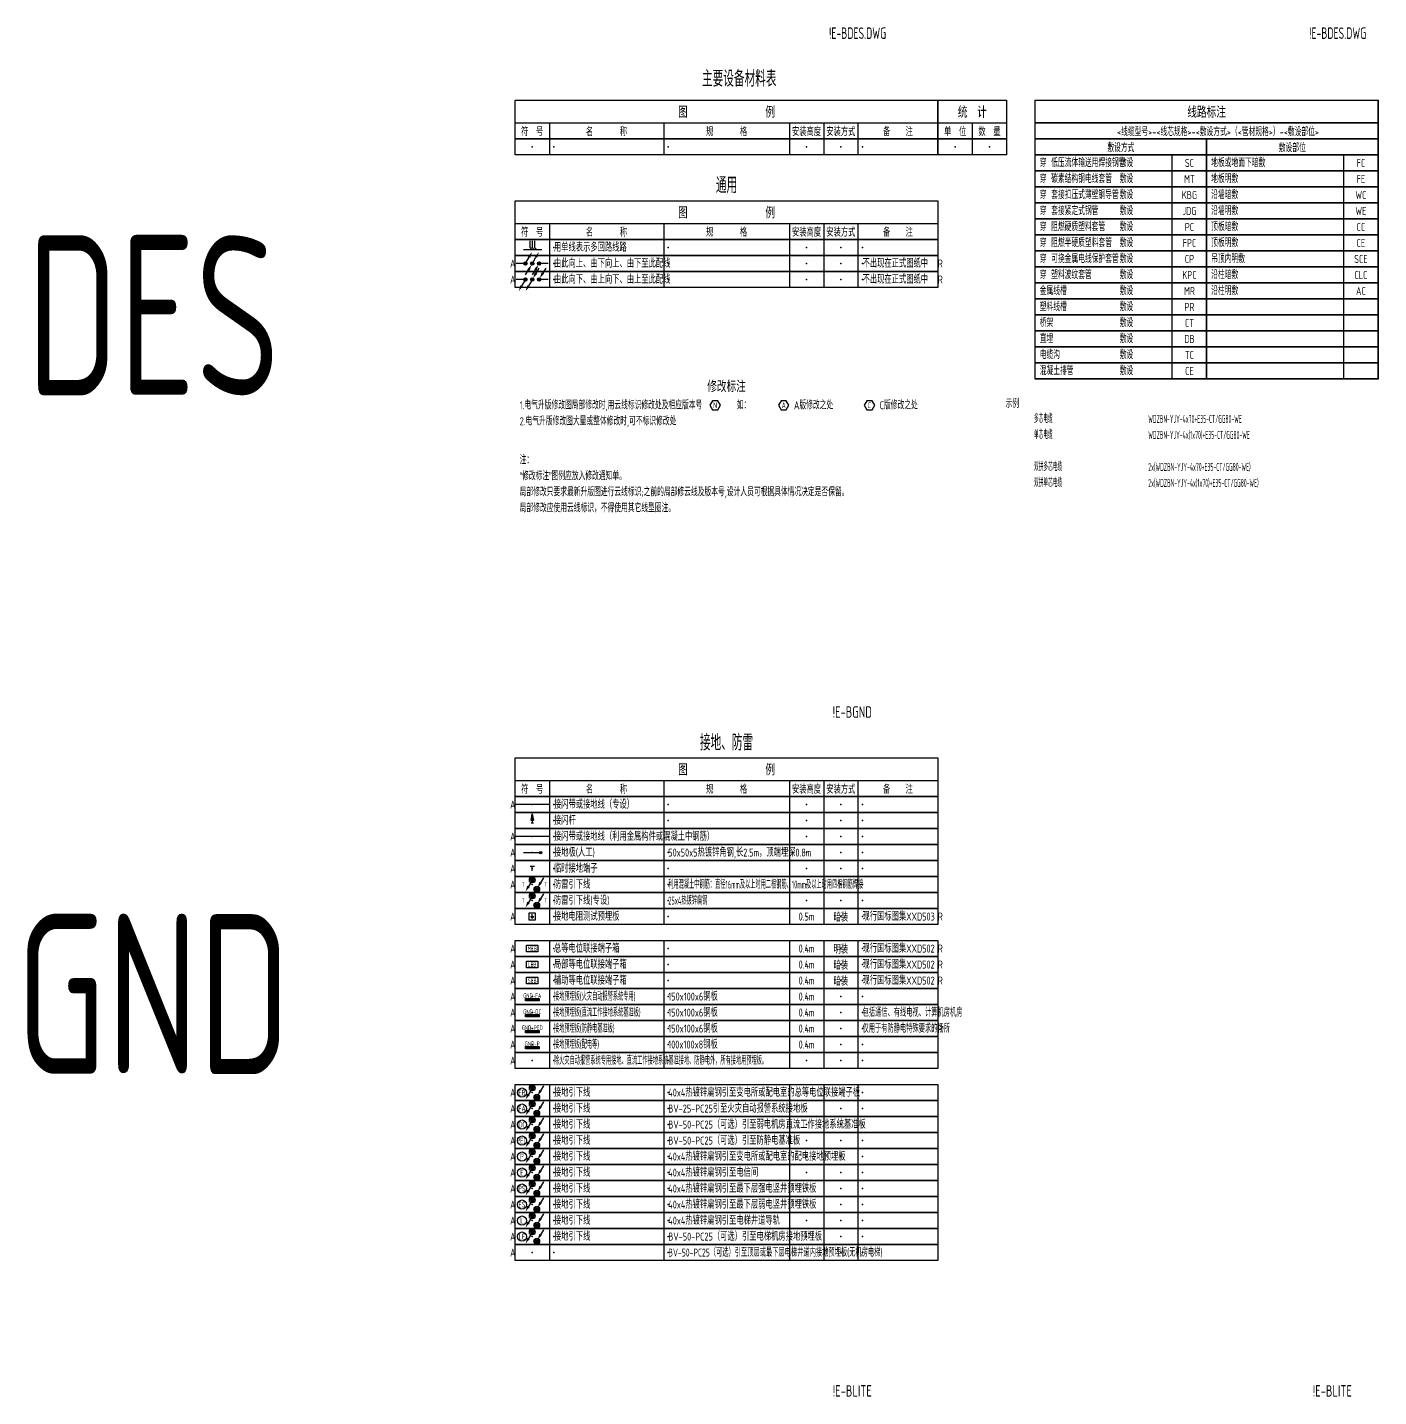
# Model space of a CAD drawing. Extents: x -337 to 273738, y -225 to 2088994.
# Drawn here: x 2128 to 61237, y 520408 to 580311 of the extents above; entities that cross this region are included whole.
import ezdxf
from ezdxf.enums import TextEntityAlignment as Align

# ---------------------------------------------------------------- set-up
doc = ezdxf.new("R2010")
doc.units = 0
doc.header["$LTSCALE"] = 1000
doc.layers.get('0').update_dxf_attribs({"linetype": 'CONTINUOUS'})
for name, color, linetype in [('E-GRND-DEVC', 3, 'CONTINUOUS'), ('E-GRND-WIRE', 4, 'E-GND'), ('E-POWR-EQPM', 3, 'CONTINUOUS'), ('E-TABLE', 2, 'CONTINUOUS'), ('E-THUN-WIRE', 4, 'E-THU'), ('E-UNIV-DIAG', 2, 'CONTINUOUS'), ('E-UNIV-EL', 140, 'CONTINUOUS'), ('E-UNIV-NOTE', 6, 'CONTINUOUS')]:
    doc.layers.add(name, color=color, linetype=linetype)
doc.styles.get("Standard").update_dxf_attribs({"font": 'GBENOR', "bigfont": 'GBCBIG'})
doc.styles.add('TH-STYLE3', font='tssdeng.shx', dxfattribs={"width": 0.65, "bigfont": 'tssdchn.shx'})
doc.linetypes.add('E-GND', pattern='A,1,["/",Standard,S=0.2,R=0,X=-0.53,Y=-0.1],-0.1,0,-0.1', length=1.2)
doc.linetypes.add('E-THU', pattern='A,1,["X",Standard,S=0.2,R=0,X=-0.53,Y=-0.1],-0.1,0,-0.1', length=1.2)

# ---------------------------------------------------------------- blocks, each defined once
blk = doc.blocks.new('E-BKTS1')
blk.add_line((0, -10), (185, -10))
at = {"linetype": 'Continuous'}
for p, q in [((15, -10), (15, -17)), ((65, -10), (65, -17)), ((120, -10), (120, -17)), ((135, -10), (135, -17)), ((150, -10), (150, -17))]:
    blk.add_line(p, q, dxfattribs=at)
blk.add_lwpolyline([(0, 0), (185, 0), (185, -17), (0, -17)], close=True)
at = {"layer": 'E-UNIV-NOTE', "style": 'TH-STYLE3', "width": 0.7}
for s, height, p in [('图                例', 5, (92.5, -5)), ('安装高度', 3.5, (127.5, -13.5)), ('安装方式', 3.5, (142.5, -13.5))]:
    blk.add_text(s, height=height, dxfattribs=at).set_placement(p, align=Align.MIDDLE)
at = {"layer": 'E-UNIV-NOTE', "linetype": 'Continuous', "style": 'TH-STYLE3', "width": 0.7}
for s, p in [('符  号', (7.5, -13.5)), ('名       称', (40, -13.5)), ('规       格', (92.5, -13.5)), ('备    注', (167.5, -13.5))]:
    blk.add_text(s, height=3.5, dxfattribs=at).set_placement(p, align=Align.MIDDLE)
blk = doc.blocks.new('E-BKTS2')
for p, q in [((0, 0), (185, 0)), ((0, -7), (0, 0)), ((185, 0), (185, -7)), ((185, -7), (0, -7))]:
    blk.add_line(p, q)
at = {"linetype": 'Continuous'}
for p, q in [((15, 0), (15, -7)), ((65, 0), (65, -7)), ((120, 0), (120, -7)), ((135, 0), (135, -7)), ((150, 0), (150, -7))]:
    blk.add_line(p, q, dxfattribs=at)
for p in [(7.5, -3.5), (17, -3.5), (67, -3.5), (127.5, -3.5), (142.5, -3.5), (152, -3.5)]:
    blk.add_point(p, dxfattribs=at)
blk = doc.blocks.new('E-BKTS4')
at = {"linetype": 'Continuous'}
blk.add_line((15, 0), (15, -7), dxfattribs=at)
blk.add_lwpolyline([(0, 0), (30, 0), (30, -7), (0, -7)], close=True)
for p in [(7.5, -3.5), (22.5, -3.5)]:
    blk.add_point(p, dxfattribs=at)
blk = doc.blocks.new('E-BKTS3')
blk.add_line((0, -10), (30, -10))
at = {"linetype": 'Continuous'}
blk.add_line((15, -10), (15, -17), dxfattribs=at)
blk.add_lwpolyline([(30, -17), (0, -17), (0, 0), (30, 0)], close=True)
at = {"layer": 'E-UNIV-NOTE', "linetype": 'Continuous', "style": 'TH-STYLE3', "width": 0.7}
for s, height, p in [('统  计', 5, (15, -5)), ('单  位', 3.5, (7.5, -13.5)), ('数  量', 3.5, (22.5, -13.5))]:
    blk.add_text(s, height=height, dxfattribs=at).set_placement(p, align=Align.MIDDLE)
blk = doc.blocks.new('E-BLEADER-1')
blk.add_line((0.38, 0.65), (1.63, 2.81))
at = {"const_width": 0.75}
blk.add_lwpolyline([(-0.38, 0, 1), (0.38, 0, 1)], format="xyb", close=True, dxfattribs=at)
blk.add_lwpolyline([(1.63, 2.81, 1.25, 0, 0), (2.88, 4.98, 0, 0, 0)], format="xyseb")
blk.add_circle((0, 0), 0.75)
blk = doc.blocks.new('E-BLEADER-2')
blk.add_line((-2.88, -4.98), (-1.63, -2.81))
at = {"const_width": 0.75}
blk.add_lwpolyline([(-0.38, 0, 1), (0.38, 0, 1)], format="xyb", close=True, dxfattribs=at)
blk.add_lwpolyline([(-1.63, -2.81, 1.25, 0, 0), (-0.38, -0.65, 0, 0, 0)], format="xyseb")
blk.add_circle((0, 0), 0.75)
blk = doc.blocks.new('材料表')
at = {"layer": 'E-POWR-EQPM'}
for p, q in [((1175, -6550), (375, -6550)), ((650, -6150), (650, -6450)), ((750, -6550), (650, -6450)), ((750, -6150), (750, -6450)), ((750, -6450), (850, -6550)), ((850, -6150), (850, -6450)), ((850, -6450), (950, -6550)), ((450, -7150), (50, -7150)), ((1450, -7150), (1050, -7150)), ((450, -7850), (50, -7850)), ((1450, -7850), (1050, -7850))]:
    blk.add_line(p, q, dxfattribs=at)
at = {"layer": 'E-POWR-EQPM', "xscale": 100, "yscale": 100, "zscale": 100}
for name, p in [('E-BLEADER-1', (450, -7150)), ('E-BLEADER-2', (750, -7150)), ('E-BLEADER-1', (750, -7150)), ('E-BLEADER-2', (1050, -7150))]:
    blk.add_blockref(name, p, dxfattribs=at)
at = {"layer": 'E-POWR-EQPM', "xscale": 100, "yscale": 100, "zscale": 100, "rotation": 180}
for name, p in [('E-BLEADER-1', (450, -7850)), ('E-BLEADER-1', (750, -7850)), ('E-BLEADER-2', (750, -7850)), ('E-BLEADER-2', (1050, -7850))]:
    blk.add_blockref(name, p, dxfattribs=at)
at = {"layer": 'E-UNIV-DIAG', "xscale": 100, "yscale": 100, "zscale": 100}
for name, p in [('E-BKTS1', (0, 0)), ('E-BKTS3', (18500, 0)), ('E-BKTS2', (0, -1700)), ('E-BKTS4', (18500, -1700)), ('E-BKTS1', (0, -4400)), ('E-BKTS2', (0, -6100)), ('E-BKTS2', (0, -6800)), ('E-BKTS2', (0, -7500))]:
    blk.add_blockref(name, p, dxfattribs=at)
at = {"layer": 'E-UNIV-NOTE', "style": 'TH-STYLE3', "width": 0.7}
for s, height, p in [('主要设备材料表', 700, (9807, 972)), ('通用', 700, (9250, -3700)), ('A', 350, (-100, -7150)), ('R', 350, (18600, -7150)), ('A', 350, (-100, -7850)), ('R', 350, (18600, -7850))]:
    blk.add_text(s, height=height, dxfattribs=at).set_placement(p, align=Align.MIDDLE)
for s, p in [('用单线表示多回路线路', (1700, -6450)), ('由此向上、由下向上、由下至此配线', (1700, -7150)), ('由此向下、由上向下、由上至此配线', (1700, -7850))]:
    blk.add_text(s, height=350, dxfattribs=at).set_placement(p, align=Align.MIDDLE_LEFT)
at = {"layer": 'E-UNIV-NOTE', "color": 1, "style": 'TH-STYLE3', "width": 0.7}
for p in [(15200, -7150), (15200, -7850)]:
    blk.add_text('不出现在正式图纸中', height=350, dxfattribs=at).set_placement(p, align=Align.MIDDLE_LEFT)
blk = doc.blocks.new('E-ANNO12')
blk.add_lwpolyline([(-1.15, 2), (-2.31, 0), (-1.15, -2), (1.15, -2), (2.31, 0), (1.15, 2)], close=True)
at = {"style": 'TH-STYLE3', "width": 0.7}
blk.add_attdef('N', text='', height=2.5, dxfattribs=at).set_placement((0, 0), align=Align.MIDDLE)
blk = doc.blocks.new('修改标注')
at = {"layer": 'E-UNIV-NOTE', "xscale": 100, "yscale": 100, "zscale": 100}
for p, values in [((8750, -1350), {'N': 'N'}), ((11750, -1350), {'N': 'A'}), ((15500, -1350), {'N': 'C'})]:
    blk.add_blockref('E-ANNO12', p, dxfattribs=at).add_auto_attribs(values)
at = {"layer": 'E-UNIV-NOTE', "style": 'TH-STYLE3', "width": 0.65}
blk.add_text('修改标注', height=500, dxfattribs=at).set_placement((9250, -500), align=Align.MIDDLE)
for s, p in [('1.电气升版修改图局部修改时,用云线标识修改处及相应版本号', (200, -1350)), ('如：', (9700, -1350)), ('A版修改之处', (12200, -1350)), ('C版修改之处', (15950, -1350)), ('2.电气升版修改图大量或整体修改时,可不标识修改处', (200, -2050)), ('注：', (200, -3750)), ('“修改标注”图例应放入修改通知单。', (200, -4450)), ('局部修改只要求最新升版图进行云线标识;之前的局部修云线及版本号,设计人员可根据具体情况决定是否保留。', (200, -5150)), ('局部修改应使用云线标识，不得使用其它线型圈注。', (200, -5850))]:
    blk.add_text(s, height=350, dxfattribs=at).set_placement(p, align=Align.MIDDLE_LEFT)
blk = doc.blocks.new('线路标注')
at = {"layer": 'E-UNIV-DIAG'}
for p, q in [((6000, -3100), (6000, -2400)), ((13500, -3100), (13500, -2400)), ((6000, -3800), (6000, -3100)), ((13500, -3800), (13500, -3100)), ((6000, -4500), (6000, -3800)), ((13500, -4500), (13500, -3800)), ((6000, -5200), (6000, -4500)), ((13500, -5200), (13500, -4500)), ((6000, -5900), (6000, -5200)), ((13500, -5900), (13500, -5200)), ((6000, -6600), (6000, -5900)), ((13500, -6600), (13500, -5900)), ((6000, -7300), (6000, -6600)), ((13500, -7300), (13500, -6600)), ((6000, -8000), (6000, -7300)), ((13500, -8000), (13500, -7300)), ((6000, -8700), (6000, -8000)), ((13500, -8700), (13500, -8000)), ((6000, -9400), (6000, -8700)), ((13500, -9400), (13500, -8700)), ((6000, -10100), (6000, -9400)), ((13500, -10100), (13500, -9400)), ((6000, -10800), (6000, -10100)), ((13500, -10800), (13500, -10100)), ((6000, -11500), (6000, -10800)), ((13500, -11500), (13500, -10800)), ((6000, -12200), (6000, -11500)), ((13500, -12200), (13500, -11500))]:
    blk.add_line(p, q, dxfattribs=at)
at = {"layer": 'E-UNIV-DIAG', "const_width": 50}
blk.add_lwpolyline([(15000, -12200), (0, -12200), (0, 0), (15000, 0)], close=True, dxfattribs=at)
at = {"layer": 'E-UNIV-DIAG'}
for points in [[(15000, -1000), (0, -1000), (0, 0), (15000, 0)], [(15000, -1700), (0, -1700), (0, -1000), (15000, -1000)], [(7500, -2400), (0, -2400), (0, -1700), (7500, -1700)], [(15000, -2400), (7500, -2400), (7500, -1700), (15000, -1700)], [(7500, -3100), (0, -3100), (0, -2400), (7500, -2400)], [(15000, -3100), (7500, -3100), (7500, -2400), (15000, -2400)], [(7500, -3800), (0, -3800), (0, -3100), (7500, -3100)], [(15000, -3800), (7500, -3800), (7500, -3100), (15000, -3100)], [(7500, -4500), (0, -4500), (0, -3800), (7500, -3800)], [(15000, -4500), (7500, -4500), (7500, -3800), (15000, -3800)], [(7500, -5200), (0, -5200), (0, -4500), (7500, -4500)], [(15000, -5200), (7500, -5200), (7500, -4500), (15000, -4500)], [(7500, -5900), (0, -5900), (0, -5200), (7500, -5200)], [(15000, -5900), (7500, -5900), (7500, -5200), (15000, -5200)], [(7500, -6600), (0, -6600), (0, -5900), (7500, -5900)], [(15000, -6600), (7500, -6600), (7500, -5900), (15000, -5900)], [(7500, -7300), (0, -7300), (0, -6600), (7500, -6600)], [(15000, -7300), (7500, -7300), (7500, -6600), (15000, -6600)], [(7500, -8000), (0, -8000), (0, -7300), (7500, -7300)], [(15000, -8000), (7500, -8000), (7500, -7300), (15000, -7300)], [(7500, -8700), (0, -8700), (0, -8000), (7500, -8000)], [(15000, -8700), (7500, -8700), (7500, -8000), (15000, -8000)], [(7500, -9400), (0, -9400), (0, -8700), (7500, -8700)], [(15000, -9400), (7500, -9400), (7500, -8700), (15000, -8700)], [(7500, -10100), (0, -10100), (0, -9400), (7500, -9400)], [(15000, -10100), (7500, -10100), (7500, -9400), (15000, -9400)], [(7500, -10800), (0, -10800), (0, -10100), (7500, -10100)], [(15000, -10800), (7500, -10800), (7500, -10100), (15000, -10100)], [(7500, -11500), (0, -11500), (0, -10800), (7500, -10800)], [(15000, -11500), (7500, -11500), (7500, -10800), (15000, -10800)], [(7500, -12200), (0, -12200), (0, -11500), (7500, -11500)], [(15000, -12200), (7500, -12200), (7500, -11500), (15000, -11500)]]:
    blk.add_lwpolyline(points, close=True, dxfattribs=at)
at = {"layer": 'E-UNIV-NOTE', "style": 'TH-STYLE3', "width": 0.65}
for s, height, p in [('线路标注', 500, (7500, -500)), ('<线缆型号>-<线芯规格>-<敷设方式>（<管材规格>）-<敷设部位>', 350, (8000, -1350)), ('敷设方式', 350, (3750, -2050)), ('敷设部位', 350, (11250, -2050)), ('SC', 350, (6750, -2750)), ('FC', 350, (14250, -2750)), ('MT', 350, (6750, -3450)), ('FE', 350, (14250, -3450)), ('KBG', 350, (6750, -4150)), ('WC', 350, (14250, -4150)), ('JDG', 350, (6750, -4850)), ('WE', 350, (14250, -4850)), ('PC', 350, (6750, -5550)), ('CC', 350, (14250, -5550)), ('FPC', 350, (6750, -6250)), ('CE', 350, (14250, -6250)), ('CP', 350, (6750, -6950)), ('SCE', 350, (14250, -6950)), ('KPC', 350, (6750, -7650)), ('CLC', 350, (14250, -7650)), ('MR', 350, (6750, -8350)), ('AC', 350, (14250, -8350)), ('PR', 350, (6750, -9050)), ('CT', 350, (6750, -9750)), ('DB', 350, (6750, -10450)), ('TC', 350, (6750, -11150)), ('CE', 350, (6750, -11850)), ('示例', 350, (-1000, -13248))]:
    blk.add_text(s, height=height, dxfattribs=at).set_placement(p, align=Align.MIDDLE)
at = {"layer": 'E-UNIV-NOTE', "style": 'TH-STYLE3'}
for s, width, p in [('穿', 0.65, (200, -2750)), ('低压流体输送用焊接钢管', 0.65, (700, -2750)), ('敷设', 0.65, (3700, -2750)), ('地板或地面下暗敷', 0.65, (7700, -2750)), ('穿', 0.65, (200, -3450)), ('碳素结构钢电线套管', 0.65, (700, -3450)), ('敷设', 0.65, (3700, -3450)), ('地板明敷', 0.65, (7700, -3450)), ('穿', 0.65, (200, -4150)), ('套接扣压式薄壁钢导管', 0.65, (700, -4150)), ('敷设', 0.65, (3700, -4150)), ('沿墙暗敷', 0.65, (7700, -4150)), ('穿', 0.65, (200, -4850)), ('套接紧定式钢管', 0.65, (700, -4850)), ('敷设', 0.65, (3700, -4850)), ('沿墙明敷', 0.65, (7700, -4850)), ('穿', 0.65, (200, -5550)), ('阻燃硬质塑料套管', 0.65, (700, -5550)), ('敷设', 0.65, (3700, -5550)), ('顶板暗敷', 0.65, (7700, -5550)), ('穿', 0.65, (200, -6250)), ('阻燃半硬质塑料套管', 0.65, (700, -6250)), ('敷设', 0.65, (3700, -6250)), ('顶板明敷', 0.65, (7700, -6250)), ('穿', 0.65, (200, -6950)), ('可挠金属电线保护套管', 0.65, (700, -6950)), ('敷设', 0.65, (3700, -6950)), ('吊顶内明敷', 0.65, (7700, -6950)), ('穿', 0.65, (200, -7650)), ('塑料波纹套管', 0.65, (700, -7650)), ('敷设', 0.65, (3700, -7650)), ('沿柱暗敷', 0.65, (7700, -7650)), ('金属线槽', 0.65, (200, -8350)), ('敷设', 0.65, (3700, -8350)), ('沿柱明敷', 0.65, (7700, -8350)), ('塑料线槽', 0.65, (200, -9050)), ('敷设', 0.65, (3700, -9050)), ('桥架', 0.65, (200, -9750)), ('敷设', 0.65, (3700, -9750)), ('直埋', 0.65, (200, -10450)), ('敷设', 0.65, (3700, -10450)), ('电缆沟', 0.65, (200, -11150)), ('敷设', 0.65, (3700, -11150)), ('混凝土排管', 0.65, (200, -11850)), ('敷设', 0.65, (3700, -11850)), ('多芯电缆', 0.45, (-50, -13948)), ('WDZBN-YJY-4x70+E35-CT/GG80-WE', 0.45, (4950, -13948)), ('单芯电缆', 0.45, (-50, -14648)), ('WDZBN-YJY-4x(1x70)+E35-CT/GG80-WE', 0.45, (4950, -14648)), ('双拼多芯电缆', 0.45, (-50, -16048)), ('2x(WDZBN-YJY-4x70+E35-CT/GG80-WE)', 0.45, (4950, -16048)), ('双拼单芯电缆', 0.45, (-50, -16748)), ('2x(WDZBN-YJY-4x(1x70)+E35-CT/GG80-WE)', 0.45, (4950, -16748))]:
    blk.add_text(s, height=350, dxfattribs=dict(at, width=width)).set_placement(p, align=Align.MIDDLE_LEFT)
blk = doc.blocks.new('E-BGND11')
blk.add_line((0, 0), (0, 2))
at = {"const_width": 0.5}
blk.add_lwpolyline([(1, 2), (-1, 2)], dxfattribs=at)
blk = doc.blocks.new('E-KTS2')
at = {"layer": 'E-TABLE', "linetype": 'Continuous'}
for p, q in [((15, 0), (15, -7)), ((65, 0), (65, -7)), ((120, 0), (120, -7)), ((135, 0), (135, -7)), ((150, 0), (150, -7))]:
    blk.add_line(p, q, dxfattribs=at)
at = {"layer": 'E-TABLE'}
blk.add_lwpolyline([(0, 0), (185, 0), (185, -7), (0, -7)], close=True, dxfattribs=at)
at = {"layer": 'E-TABLE', "linetype": 'Continuous'}
for p in [(7.5, -3.5), (17, -3.5), (67, -3.5), (127.5, -3.5), (142.5, -3.5), (152, -3.5)]:
    blk.add_point(p, dxfattribs=at)
blk = doc.blocks.new('E-BGND012')
blk.add_lwpolyline([(-2.5, -1.5), (-2.5, 1.5), (2.5, 1.5), (2.5, -1.5)], close=True)
at = {"layer": 'E-UNIV-EL', "style": 'TH-STYLE3', "width": 0.7}
blk.add_attdef('BOX', text='', height=2, dxfattribs=at).set_placement((0, 0), align=Align.MIDDLE)
blk = doc.blocks.new('E-BGND011')
blk.add_lwpolyline([(-2.5, -1.5), (-2.5, 1.5), (2.5, 1.5), (2.5, -1.5)], close=True)
at = {"layer": 'E-UNIV-EL', "style": 'TH-STYLE3', "width": 0.7}
blk.add_attdef('BOX', text='', height=2, dxfattribs=at).set_placement((0, 0), align=Align.MIDDLE)
blk = doc.blocks.new('E-BGND013')
blk.add_lwpolyline([(-2.5, -1.5), (-2.5, 1.5), (2.5, 1.5), (2.5, -1.5)], close=True)
at = {"layer": 'E-UNIV-EL', "style": 'TH-STYLE3', "width": 0.7}
blk.add_attdef('BOX', text='', height=2, dxfattribs=at).set_placement((0, 0), align=Align.MIDDLE)
blk = doc.blocks.new('E-BGND026')
blk.add_lwpolyline([(-3, 0), (-3, 1), (3, 1), (3, 0)], close=True)
blk.add_solid([(-3, 1), (-3, 0), (3, 1), (3, 0)])
at = {"layer": 'E-UNIV-EL', "style": 'TH-STYLE3', "width": 0.7}
blk.add_attdef('F', text='', height=2, dxfattribs=at).set_placement((0, 2.2), align=Align.MIDDLE)
blk = doc.blocks.new('E-ANNO10')
blk.add_circle((0, 0), 2)
at = {"style": 'TH-STYLE3', "width": 0.7}
blk.add_attdef('N', text='', height=2.5, dxfattribs=at).set_placement((0, 0), align=Align.MIDDLE)
blk = doc.blocks.new('E-BGND31')
blk.add_line((-0.38, -0.65), (-1.62, -2.81))
at = {"const_width": 0.75}
blk.add_lwpolyline([(-0.38, 0, 1), (0.38, 0, 1)], format="xyb", close=True, dxfattribs=at)
blk.add_lwpolyline([(-1.62, -2.81, 1.25, 0, 0), (-2.88, -4.98, 0, 0, 0)], format="xyseb")
for radius in [1.25, 0.75]:
    blk.add_circle((0, 0), radius)
blk = doc.blocks.new('E-BGND32')
blk.add_line((2.88, 4.98), (1.62, 2.81))
at = {"const_width": 0.75}
blk.add_lwpolyline([(-0.38, 0, 1), (0.37, 0, 1)], format="xyb", close=True, dxfattribs=at)
blk.add_lwpolyline([(1.62, 2.81, 1.25, 0, 0), (0.37, 0.65, 0, 0, 0)], format="xyseb")
for radius in [1.25, 0.75]:
    blk.add_circle((0, 0), radius)
blk = doc.blocks.new('E-BGND025')
blk.add_lwpolyline([(-3, 0), (-3, 1), (3, 1), (3, 0)], close=True)
blk.add_solid([(-3, 1), (-3, 0), (3, 1), (3, 0)])
at = {"layer": 'E-UNIV-EL', "style": 'TH-STYLE3', "width": 0.7}
blk.add_attdef('F', text='', height=2, dxfattribs=at).set_placement((0, 2.2), align=Align.MIDDLE)
blk = doc.blocks.new('E-BGND028')
blk.add_lwpolyline([(-3, 0), (-3, 1), (3, 1), (3, 0)], close=True)
blk.add_solid([(-3, 1), (-3, 0), (3, 1), (3, 0)])
at = {"layer": 'E-UNIV-EL', "style": 'TH-STYLE3', "width": 0.7}
blk.add_attdef('F', text='', height=2, dxfattribs=at).set_placement((0, 2.2), align=Align.MIDDLE)
blk = doc.blocks.new('E-BGND027')
blk.add_lwpolyline([(-3, 0), (-3, 1), (3, 1), (3, 0)], close=True)
blk.add_solid([(-3, 1), (-3, 0), (3, 1), (3, 0)])
at = {"layer": 'E-UNIV-EL', "style": 'TH-STYLE3', "width": 0.7}
blk.add_attdef('F', text='', height=2, dxfattribs=at).set_placement((0, 2.2), align=Align.MIDDLE)
blk = doc.blocks.new('E-BGND33')
blk.add_line((-0.38, -0.65), (-1.62, -2.81))
at = {"const_width": 0.75}
blk.add_lwpolyline([(-0.38, 0, 1), (0.38, 0, 1)], format="xyb", close=True, dxfattribs=at)
blk.add_lwpolyline([(-1.62, -2.81, 1.25, 0, 0), (-2.88, -4.98, 0, 0, 0)], format="xyseb")
for radius in [1.25, 0.75]:
    blk.add_circle((0, 0), radius)
at = {"layer": 'E-UNIV-EL', "style": 'TH-STYLE3', "width": 0.7}
blk.add_attdef('F', text='', height=2, dxfattribs=at).set_placement((-4, -2), align=Align.MIDDLE)
blk = doc.blocks.new('E-BGND34')
blk.add_line((2.88, 4.98), (1.63, 2.81))
at = {"const_width": 0.75}
blk.add_lwpolyline([(-0.38, 0, 1), (0.37, 0, 1)], format="xyb", close=True, dxfattribs=at)
blk.add_lwpolyline([(1.63, 2.81, 1.25, 0, 0), (0.37, 0.65, 0, 0, 0)], format="xyseb")
for radius in [1.25, 0.75]:
    blk.add_circle((0, 0), radius)
at = {"layer": 'E-UNIV-EL', "style": 'TH-STYLE3', "width": 0.7}
blk.add_attdef('F', text='', height=2, dxfattribs=at).set_placement((4, 2), align=Align.MIDDLE)
blk = doc.blocks.new('E-BGND41')
at = {"layer": 'E-GRND-DEVC'}
for p, q in [((-0.53, 1), (0, 4)), ((0.53, 1), (-0.53, 1)), ((-0.5, 0), (0.5, 0)), ((0, 4), (0.53, 1)), ((0, 1), (0, 0))]:
    blk.add_line(p, q, dxfattribs=at)
blk.add_solid([(-0.53, 1), (0.53, 1), (0, 4)], dxfattribs=at)
blk = doc.blocks.new('E-BGND51')
blk.add_lwpolyline([(1.5, 1.5), (-1.5, 1.5), (-1.5, -1.5), (1.5, -1.5)], close=True)
at = {"layer": 'E-UNIV-EL'}
for p, q in [((-0.75, 0), (0.75, 0)), ((0, 0), (0, 1)), ((-0.5, -0.25), (0.5, -0.25)), ((-0.25, -0.5), (0.25, -0.5))]:
    blk.add_line(p, q, dxfattribs=at)
blk = doc.blocks.new('防雷接地')
at = {"layer": 'E-GRND-DEVC'}
blk.add_circle((1125, -4150), 50, dxfattribs=at)
at = {"layer": 'E-GRND-WIRE'}
blk.add_line((1500, -3450), (0, -3450), dxfattribs=at)
at = {"layer": 'E-THUN-WIRE'}
for p, q in [((1500, -2050), (0, -2050)), ((375, -4150), (1125, -4150))]:
    blk.add_line(p, q, dxfattribs=at)
at = {"xscale": 100, "yscale": 100, "zscale": 100}
blk.add_blockref('E-KTS2', (0, -3800), dxfattribs=at)
at = {"layer": 'E-GRND-DEVC', "xscale": 100, "yscale": 100, "zscale": 100}
for name, p in [('E-BGND41', (750, -2850)), ('E-BGND11', (750, -4950)), ('E-BGND51', (750, -6950)), ('E-BGND31', (750, -14450)), ('E-BGND32', (950, -14850)), ('E-BGND31', (750, -15150)), ('E-BGND32', (950, -15550)), ('E-BGND31', (750, -15850)), ('E-BGND32', (950, -16250)), ('E-BGND31', (750, -16550)), ('E-BGND32', (950, -16950)), ('E-BGND31', (750, -17250)), ('E-BGND32', (950, -17650)), ('E-BGND31', (750, -17950)), ('E-BGND32', (950, -18350)), ('E-BGND31', (750, -18650)), ('E-BGND32', (950, -19050)), ('E-BGND31', (750, -19350)), ('E-BGND32', (950, -19750)), ('E-BGND31', (750, -20050)), ('E-BGND32', (950, -20450)), ('E-BGND31', (750, -20750)), ('E-BGND32', (950, -21150))]:
    blk.add_blockref(name, p, dxfattribs=at)
for name, p, values in [('E-BGND33', (750, -5350), {'F': 'T'}), ('E-BGND34', (950, -5750), {'F': 'T'}), ('E-BGND33', (750, -6050), {'F': 'T'}), ('E-BGND34', (950, -6450), {'F': 'T'}), ('E-BGND011', (750, -8350), {'BOX': 'MEB'}), ('E-BGND012', (750, -9050), {'BOX': 'LEB'}), ('E-BGND013', (750, -9750), {'BOX': 'SEB'}), ('E-BGND026', (750, -10635), {'F': 'GND-FA'}), ('E-BGND028', (750, -11335), {'F': 'GND-DC'}), ('E-BGND027', (750, -12035), {'F': 'GND-PED'}), ('E-BGND025', (750, -12735), {'F': 'GND-P'}), ('E-ANNO10', (300, -14650), {'N': 'EB'}), ('E-ANNO10', (300, -15350), {'N': 'FA'}), ('E-ANNO10', (300, -16050), {'N': 'DC'}), ('E-ANNO10', (300, -16750), {'N': 'PED'}), ('E-ANNO10', (300, -17450), {'N': 'P'}), ('E-ANNO10', (300, -18150), {'N': 'E'}), ('E-ANNO10', (300, -18850), {'N': 'PS'}), ('E-ANNO10', (300, -19550), {'N': 'ES'}), ('E-ANNO10', (300, -20250), {'N': 'L'}), ('E-ANNO10', (300, -20950), {'N': 'LE'})]:
    blk.add_blockref(name, p, dxfattribs=at).add_auto_attribs(values)
at = {"layer": 'E-TABLE', "xscale": 100, "yscale": 100, "zscale": 100}
for name, p in [('E-BKTS1', (0, 0)), ('E-BKTS2', (0, -1700)), ('E-BKTS2', (0, -2400)), ('E-BKTS2', (0, -3100)), ('E-BKTS2', (0, -4500)), ('E-BKTS2', (0, -5200)), ('E-BKTS2', (0, -5900)), ('E-BKTS2', (0, -6600)), ('E-BKTS2', (0, -8000)), ('E-BKTS2', (0, -8700)), ('E-BKTS2', (0, -9400))]:
    blk.add_blockref(name, p, dxfattribs=at)
at = {"layer": 'E-UNIV-DIAG', "xscale": 100, "yscale": 100, "zscale": 100}
for name, p in [('E-BKTS2', (0, -10100)), ('E-BKTS2', (0, -10800)), ('E-BKTS2', (0, -11500)), ('E-BKTS2', (0, -12200)), ('E-BKTS2', (0, -12900)), ('E-BKTS2', (0, -14300)), ('E-BKTS2', (0, -15000)), ('E-BKTS2', (0, -15700)), ('E-BKTS2', (0, -16400)), ('E-BKTS2', (0, -17100)), ('E-BKTS2', (0, -17800)), ('E-KTS2', (0, -17800)), ('E-BKTS2', (0, -18500)), ('E-BKTS2', (0, -19200)), ('E-BKTS2', (0, -19900)), ('E-BKTS2', (0, -20600)), ('E-BKTS2', (0, -21300))]:
    blk.add_blockref(name, p, dxfattribs=at)
at = {"layer": 'E-UNIV-NOTE', "style": 'TH-STYLE3', "width": 0.7}
for s, height, p in [('接地、防雷', 700, (9250, 700)), ('A', 350, (-100, -2050)), ('A', 350, (-100, -3450)), ('A', 350, (-100, -4150)), ('A', 350, (-100, -4850)), ('A', 350, (-100, -5550)), ('A', 350, (-100, -6950)), ('0.5m', 350, (12750, -6950)), ('暗装', 350, (14250, -6950)), ('R', 350, (18600, -6950)), ('A', 350, (-100, -8350)), ('0.4m', 350, (12750, -8350)), ('明装', 350, (14250, -8350)), ('R', 350, (18600, -8350)), ('A', 350, (-100, -9050)), ('0.4m', 350, (12750, -9050)), ('暗装', 350, (14250, -9050)), ('R', 350, (18600, -9050)), ('A', 350, (-100, -9750)), ('0.4m', 350, (12750, -9750)), ('暗装', 350, (14250, -9750)), ('R', 350, (18600, -9750)), ('A', 350, (-100, -10450)), ('0.4m', 350, (12750, -10450)), ('A', 350, (-100, -11150)), ('0.4m', 350, (12750, -11150)), ('A', 350, (-100, -11850)), ('0.4m', 350, (12750, -11850)), ('R', 350, (18600, -11850)), ('A', 350, (-100, -12550)), ('0.4m', 350, (12750, -12550)), ('A', 350, (-100, -13250)), ('A', 350, (-100, -14650)), ('A', 350, (-100, -15350)), ('A', 350, (-100, -16050)), ('A', 350, (-100, -16750)), ('A', 350, (-100, -17450)), ('A', 350, (-100, -18150)), ('A', 350, (-100, -18850)), ('A', 350, (-100, -19550)), ('A', 350, (-100, -20250)), ('A', 350, (-100, -20950)), ('A', 350, (-100, -21650))]:
    blk.add_text(s, height=height, dxfattribs=at).set_placement(p, align=Align.MIDDLE)
at = {"layer": 'E-UNIV-NOTE', "style": 'TH-STYLE3'}
for s, width, p in [('接闪带或接地线（专设）', 0.7, (1700, -2050)), ('接闪杆', 0.7, (1700, -2750)), ('接闪带或接地线（利用金属构件或混凝土中钢筋）', 0.7, (1700, -3450)), ('接地极(人工)', 0.7, (1700, -4150)), ('50x50x5热镀锌角钢,长2.5m，顶端埋深0.8m', 0.7, (6700, -4150)), ('临时接地端子', 0.7, (1700, -4850)), ('防雷引下线', 0.7, (1700, -5550)), ('利用混凝土中钢筋：直径16mm及以上时用二根钢筋、10mm及以上时用四根钢筋焊接', 0.5, (6700, -5550)), ('防雷引下线(专设)', 0.7, (1700, -6250)), ('25x4热镀锌扁钢', 0.5, (6700, -6250)), ('接地电阻测试预埋板', 0.7, (1700, -6950)), ('现行国标图集XXD503', 0.7, (15200, -6950)), ('总等电位联接端子箱', 0.7, (1700, -8350)), ('现行国标图集XXD502', 0.7, (15200, -8350)), ('局部等电位联接端子箱', 0.7, (1700, -9050)), ('现行国标图集XXD502', 0.7, (15200, -9050)), ('辅助等电位联接端子箱', 0.7, (1700, -9750)), ('现行国标图集XXD502', 0.7, (15200, -9750)), ('接地预埋板(火灾自动报警系统专用)', 0.5, (1700, -10450)), ('150x100x6铜板', 0.7, (6700, -10450)), ('接地预埋板(直流工作接地系统基准板)', 0.5, (1700, -11150)), ('150x100x6铜板', 0.7, (6700, -11150)), ('接地预埋板(防静电基准板)', 0.5, (1700, -11850)), ('150x100x6铜板', 0.7, (6700, -11850)), ('接地预埋板(配电等)', 0.5, (1700, -12550)), ('100x100x8钢板', 0.7, (6700, -12550)), ('除火灾自动报警系统专用接地、直流工作接地系统基准接地、防静电外，所有接地用预埋板。', 0.5, (1700, -13250)), ('接地引下线', 0.7, (1700, -14650)), ('40x4热镀锌扁钢引至变电所或配电室的总等电位联接端子板', 0.7, (6700, -14650)), ('接地引下线', 0.7, (1700, -15350)), ('BV-25-PC25引至火灾自动报警系统接地板', 0.7, (6700, -15350)), ('接地引下线', 0.7, (1700, -16050)), ('BV-50-PC25（可选）引至弱电机房直流工作接地系统基准板', 0.7, (6700, -16050)), ('接地引下线', 0.7, (1700, -16750)), ('BV-50-PC25（可选）引至防静电基准板', 0.7, (6700, -16750)), ('接地引下线', 0.7, (1700, -17450)), ('40x4热镀锌扁钢引至变电所或配电室的配电接地预埋板', 0.7, (6700, -17450)), ('接地引下线', 0.7, (1700, -18150)), ('40x4热镀锌扁钢引至电信间', 0.7, (6700, -18150)), ('接地引下线', 0.7, (1700, -18850)), ('40x4热镀锌扁钢引至最下层强电竖井预埋铁板', 0.7, (6700, -18850)), ('接地引下线', 0.7, (1700, -19550)), ('40x4热镀锌扁钢引至最下层弱电竖井预埋铁板', 0.7, (6700, -19550)), ('接地引下线', 0.7, (1700, -20250)), ('40x4热镀锌扁钢引至电梯井道导轨', 0.7, (6700, -20250)), ('接地引下线', 0.7, (1700, -20950)), ('BV-50-PC25（可选）引至电梯机房接地预埋板', 0.7, (6700, -20950)), ('BV-50-PC25（可选）引至顶层或最下层电梯井道内接地预埋板(无机房电梯)', 0.6, (6700, -21650))]:
    blk.add_text(s, height=350, dxfattribs=dict(at, width=width)).set_placement(p, align=Align.MIDDLE_LEFT)
at = {"layer": 'E-UNIV-NOTE', "color": 1, "style": 'TH-STYLE3', "width": 0.6}
for s, p in [('包括通信、有线电视、计算机房机房', (15200, -11150)), ('仅用于有防静电特殊要求的场所', (15200, -11850))]:
    blk.add_text(s, height=350, dxfattribs=at).set_placement(p, align=Align.MIDDLE_LEFT)

msp = doc.modelspace()

# ---------------------------------------------------------------- block references
for name, p in [('材料表', (23462, 577130)), ('线路标注', (46212, 577130)), ('修改标注', (23462, 565130)), ('防雷接地', (23462, 548360))]:
    msp.add_blockref(name, p)

# ---------------------------------------------------------------- texts
at = {"layer": 'E-UNIV-NOTE', "style": 'TH-STYLE3'}
for s, height, width, p in [('!E-BDES.DWG', 500, 0.65, (38447, 580060)), ('!E-BDES.DWG', 500, 0.65, (59447, 580060)), ('DES', 7000, 0.7, (7633, 567727)), ('!E-BGND', 500, 0.7, (38212, 550360)), ('GND', 7000, 0.7, (7633, 538027)), ('!E-BLITE', 500, 0.7, (38212, 520660)), ('!E-BLITE', 500, 0.7, (59212, 520660))]:
    msp.add_text(s, height=height, dxfattribs=dict(at, width=width)).set_placement(p, align=Align.MIDDLE)

doc.saveas('drawing.dxf')
